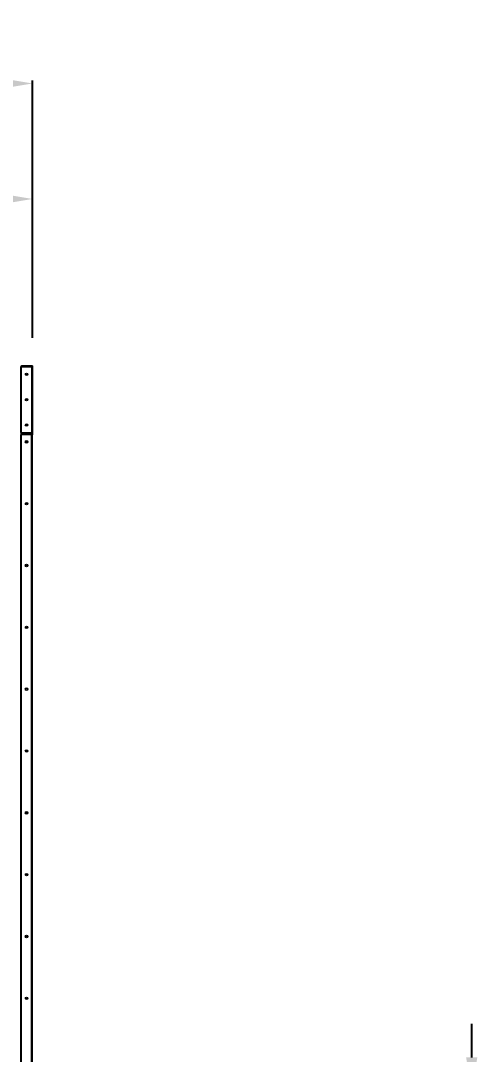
# Model space of a CAD drawing. Header units: millimetres. Extents: x 22763 to 52170, y 15948 to 36743.
# Drawn here: x 28708 to 30333, y 24081 to 27759 of the extents above; entities that cross this region are included whole.
import ezdxf

# ---------------------------------------------------------------- set-up
doc = ezdxf.new("R2010")
doc.units = ezdxf.units.MM
doc.styles.get("Standard").update_dxf_attribs({"font": 'arial.ttf'})
doc.dimstyles.new('1.40', dxfattribs={"dimscale": 20, "dimtxt": 1.5, "dimasz": 1, "dimexe": 0.5, "dimexo": 0.5, "dimgap": 0.5, "dimtad": 1, "dimdec": 0, "dimzin": 0, "dimdsep": 46, "dimtxsty": 'Standard', "dimcen": 0, "dimclrd": 2, "dimclre": 2, "dimclrt": 3, "dimadec": 0, "dimazin": 0, "dimtfac": 1, "dimtdec": 0, "dimtmove": 0, "dimatfit": 0, "dimfxl": 1, "dimtolj": 1, "dimtzin": 0, "dimlwd": -1, "dimlwe": -1, "dimarcsym": 0})

# ---------------------------------------------------------------- blocks, each defined once
blk = doc.blocks.new('*D77')
at = {"color": 2, "transparency": 16777216}
for p, q in [((27249.6, 26637.9), (27249.6, 27134.2)), ((27369.6, 27124.2), (28629.6, 27124.2)), ((28749.6, 26630.4), (28749.6, 27134.2))]:
    blk.add_line(p, q, dxfattribs=at)
for points in [[(27369.6, 27144.2), (27369.6, 27104.2), (27249.6, 27124.2)], [(28629.6, 27144.2), (28629.6, 27104.2), (28749.6, 27124.2)]]:
    blk.add_solid(points, dxfattribs=at)
at = {"layer": 'Defpoints', "color": 0, "transparency": 16777216}
for p in [(28749.6, 27124.2), (27249.6, 26537.9), (28749.6, 26530.4)]:
    blk.add_point(p, dxfattribs=at)
at = {"color": 3, "lineweight": 5, "transparency": 16777216, "insert": (27999.6, 27255.7), "char_height": 140, "attachment_point": 5}
blk.add_mtext('\\A1;1500', dxfattribs=at)
blk = doc.blocks.new('*D78')
at = {"color": 2, "transparency": 16777216}
for p, q in [((25749.6, 26630.4), (25749.6, 27545.1)), ((28749.6, 26630.4), (28749.6, 27545.1)), ((28629.6, 27535.1), (25869.6, 27535.1))]:
    blk.add_line(p, q, dxfattribs=at)
for points in [[(25869.6, 27555.1), (25869.6, 27515.1), (25749.6, 27535.1)], [(28629.6, 27555.1), (28629.6, 27515.1), (28749.6, 27535.1)]]:
    blk.add_solid(points, dxfattribs=at)
at = {"layer": 'Defpoints', "color": 0, "transparency": 16777216}
for p in [(25749.6, 27535.1), (25749.6, 26530.4), (28749.6, 26530.4)]:
    blk.add_point(p, dxfattribs=at)
at = {"color": 3, "lineweight": 5, "transparency": 16777216, "insert": (27249.6, 27666.6), "char_height": 140, "attachment_point": 5}
blk.add_mtext('\\A1;3000', dxfattribs=at)
blk = doc.blocks.new('*D85')
at = {"color": 2, "transparency": 16777216}
for p, q in [((30313.2, 24070.4), (30313.2, 24190.4)), ((28579.3, 23950.4), (30323.2, 23950.4)), ((30313.2, 23950.4), (30313.2, 23530.4)), ((28849.6, 23530.4), (30323.2, 23530.4)), ((30313.2, 23410.4), (30313.2, 22855.9))]:
    blk.add_line(p, q, dxfattribs=at)
for points in [[(30293.2, 24070.4), (30333.2, 24070.4), (30313.2, 23950.4)], [(30293.2, 23410.4), (30333.2, 23410.4), (30313.2, 23530.4)]]:
    blk.add_solid(points, dxfattribs=at)
at = {"layer": 'Defpoints', "color": 0, "transparency": 16777216}
for p in [(28479.3, 23950.4), (28749.6, 23530.4), (30313.2, 23530.4)]:
    blk.add_point(p, dxfattribs=at)
at = {"color": 3, "lineweight": 5, "transparency": 16777216, "insert": (30181.7, 23073.2), "char_height": 140, "attachment_point": 5, "rotation": 90}
blk.add_mtext('\\A1;420', dxfattribs=at)
blk = doc.blocks.new('3')
at = {"color": 7, "lineweight": 20, "ltscale": 0.000194641}
blk.add_line((28707.6, 26527.3), (28707.6, 26526.9), dxfattribs=at)
at = {"color": 7, "lineweight": 20, "ltscale": 1.29906e-05}
blk.add_line((28707.6, 26527.3), (28707.6, 26527.3), dxfattribs=at)
at = {"color": 7, "lineweight": 20, "ltscale": 0.001944}
for p, q in [((28711.1, 26526.9), (28707.6, 26526.9)), ((28749.6, 26530.4), (28746.1, 26530.4)), ((28746.1, 26508.4), (28749.6, 26508.4)), ((28711.1, 26293.9), (28707.6, 26293.9)), ((28746.1, 26312.4), (28749.6, 26312.4))]:
    blk.add_line(p, q, dxfattribs=at)
at = {"color": 7, "lineweight": 20, "ltscale": 0.129444}
for p, q in [((28707.6, 26293.9), (28707.6, 26526.9)), ((28711.1, 26293.9), (28711.1, 26526.9))]:
    blk.add_line(p, q, dxfattribs=at)
at = {"color": 7, "lineweight": 20, "ltscale": 0.000580935}
for p, q in [((28709.6, 26527.3), (28710.7, 26527.3)), ((28710.7, 26528.3), (28710.7, 26527.3)), ((28747.5, 26527.3), (28746.5, 26527.3))]:
    blk.add_line(p, q, dxfattribs=at)
at = {"color": 7, "lineweight": 20, "ltscale": 0.000833333}
for p, q in [((28709.6, 26526.9), (28711.1, 26526.9)), ((28749.6, 26528.8), (28749.6, 26527.3)), ((28747.6, 26508.4), (28746.1, 26508.4)), ((28706.1, 26211.8), (28707.6, 26211.8))]:
    blk.add_line(p, q, dxfattribs=at)
at = {"color": 7, "lineweight": 20, "ltscale": 1.274e-05}
blk.add_line((28710.7, 26530.4), (28710.7, 26530.4), dxfattribs=at)
at = {"color": 7, "lineweight": 20, "ltscale": 0.000221428}
blk.add_line((28711.1, 26530.4), (28710.7, 26530.4), dxfattribs=at)
at = {"color": 7, "lineweight": 20, "ltscale": 0.000223078}
blk.add_line((28710.7, 26527.3), (28710.7, 26526.9), dxfattribs=at)
at = {"color": 7, "lineweight": 20, "ltscale": 0.019444}
for p, q in [((28746.1, 26530.4), (28711.1, 26530.4)), ((28711.1, 26528.4), (28746.1, 26528.4)), ((28711.1, 26526.9), (28746.1, 26526.9)), ((28746.1, 26526.9), (28711.1, 26526.9)), ((28711.1, 26293.9), (28746.1, 26293.9)), ((28711.1, 26292.4), (28746.1, 26292.4)), ((28746.1, 26290.4), (28711.1, 26290.4))]:
    blk.add_line(p, q, dxfattribs=at)
at = {"color": 7, "lineweight": 20, "ltscale": 0.010278}
for p, q in [((28746.1, 26526.9), (28746.1, 26508.4)), ((28746.1, 26526.9), (28746.1, 26508.4)), ((28746.1, 26312.4), (28746.1, 26293.9)), ((28746.1, 26312.4), (28746.1, 26293.9))]:
    blk.add_line(p, q, dxfattribs=at)
at = {"color": 7, "lineweight": 20, "ltscale": 0.010501}
blk.add_line((28746.5, 26527.3), (28746.5, 26508.4), dxfattribs=at)
at = {"color": 7, "lineweight": 20, "ltscale": 0.009167}
for p, q in [((28747.6, 26526.9), (28747.6, 26510.4)), ((28749.6, 26526.9), (28749.6, 26510.4)), ((28747.6, 26310.4), (28747.6, 26293.9)), ((28749.6, 26310.4), (28749.6, 26293.9))]:
    blk.add_line(p, q, dxfattribs=at)
at = {"color": 7, "lineweight": 20, "ltscale": 0.000311451}
blk.add_line((28749.6, 26528.8), (28749, 26528.8), dxfattribs=at)
blk.add_line((28749.6, 26528.8), (28749, 26528.8), dxfattribs=at)
at = {"color": 7, "lineweight": 20, "ltscale": 1.27401e-05}
blk.add_line((28749.6, 26527.3), (28749.5, 26527.3), dxfattribs=at)
at = {"color": 7, "lineweight": 20, "ltscale": 0.000888889}
for p, q in [((28749.6, 26530.4), (28749.6, 26528.8)), ((28746.5, 26288.4), (28746.5, 26286.8))]:
    blk.add_line(p, q, dxfattribs=at)
at = {"color": 7, "lineweight": 20, "ltscale": 0.000222226}
for p, q in [((28749.6, 26527.3), (28749.6, 26526.9)), ((28749.6, 26526.9), (28749.6, 26527.3))]:
    blk.add_line(p, q, dxfattribs=at)
at = {"color": 7, "lineweight": 20, "ltscale": 0.108889}
for p, q in [((28746.1, 26508.4), (28746.1, 26312.4)), ((28749.6, 26508.4), (28749.6, 26312.4))]:
    blk.add_line(p, q, dxfattribs=at)
at = {"color": 7, "lineweight": 20, "ltscale": 0.001111}
for p, q in [((28747.6, 26510.4), (28749.6, 26510.4)), ((28747.6, 26508.4), (28749.6, 26508.4)), ((28749.6, 26510.4), (28749.6, 26508.4)), ((28747.6, 26310.4), (28749.6, 26310.4)), ((28749.6, 26312.4), (28749.6, 26310.4))]:
    blk.add_line(p, q, dxfattribs=at)
at = {"color": 7, "lineweight": 20, "ltscale": 0.066606}
blk.add_line((28749.6, 26508.4), (28749.6, 26388.5), dxfattribs=at)
at = {"color": 7, "lineweight": 20, "ltscale": 0.008075}
blk.add_line((28749.6, 26388.5), (28749.6, 26374), dxfattribs=at)
at = {"color": 7, "lineweight": 20, "ltscale": 0.002748}
blk.add_line((28749.6, 26374), (28749.6, 26369), dxfattribs=at)
at = {"color": 7, "lineweight": 20, "ltscale": 0.03146}
blk.add_line((28749.6, 26369), (28749.6, 26312.4), dxfattribs=at)
at = {"color": 7, "lineweight": 20, "ltscale": 0.004724}
blk.add_line((28707.6, 26293.8), (28707.6, 26285.3), dxfattribs=at)
at = {"color": 7, "lineweight": 20, "ltscale": 0.000803158}
blk.add_line((28710.7, 26293.9), (28710.7, 26292.5), dxfattribs=at)
at = {"color": 7, "lineweight": 20, "ltscale": 0.011081}
blk.add_line((28746.5, 26312.4), (28746.5, 26292.5), dxfattribs=at)
at = {"color": 7, "lineweight": 20, "ltscale": 0.004778}
blk.add_line((28749.6, 26293.9), (28749.6, 26285.3), dxfattribs=at)
at = {"color": 7, "lineweight": 20, "ltscale": 0.001722}
for p, q in [((28710.7, 26285.3), (28707.6, 26285.3)), ((28749.6, 26285.3), (28746.5, 26285.3))]:
    blk.add_line(p, q, dxfattribs=at)
at = {"color": 7, "lineweight": 20}
for p, q in [((28707.6, 24035.5), (28707.6, 26285.3)), ((28710.7, 24035.5), (28710.7, 26285.3)), ((28746.5, 24035.5), (28746.5, 26285.3)), ((28749.6, 24035.5), (28749.6, 26285.3))]:
    blk.add_line(p, q, dxfattribs=at)
at = {"color": 7, "lineweight": 20, "ltscale": 0.001125}
for p, q in [((28710.7, 26290.4), (28710.7, 26288.4)), ((28746.5, 26290.4), (28746.5, 26288.4))]:
    blk.add_line(p, q, dxfattribs=at)
at = {"color": 7, "lineweight": 20, "ltscale": 0.019889}
for p, q in [((28710.7, 26288.4), (28746.5, 26288.4)), ((28710.7, 26286.8), (28746.5, 26286.8)), ((28746.5, 26285.3), (28710.7, 26285.3))]:
    blk.add_line(p, q, dxfattribs=at)
at = {"color": 7, "lineweight": 20, "ltscale": 0.000833335}
blk.add_line((28710.7, 26286.8), (28710.7, 26285.3), dxfattribs=at)
at = {"color": 7, "lineweight": 20, "ltscale": 0.000834189}
blk.add_line((28746.5, 26286.8), (28746.5, 26285.3), dxfattribs=at)
at = {"color": 7, "lineweight": 20, "ltscale": 6.02194e-06}
for p, q in [((28749.6, 25351), (28749.6, 25351)), ((28749.6, 24397.8), (28749.6, 24397.8))]:
    blk.add_line(p, q, dxfattribs=at)
at = {"color": 7, "lineweight": 20, "ltscale": 8.83133e-06}
blk.add_line((28749.6, 25351), (28749.6, 25351), dxfattribs=at)
at = {"color": 7, "lineweight": 20, "ltscale": 2.77691e-05}
blk.add_line((28749.6, 24397.8), (28749.6, 24397.7), dxfattribs=at)
at = {"color": 7, "lineweight": 20}
for centre, radius in [((28728.6, 26500.4), 4.5), ((28728.6, 26500.4), 3), ((28728.6, 26410.4), 4.5), ((28728.6, 26410.4), 3), ((28728.6, 26320.4), 4.5), ((28728.6, 26320.4), 3), ((28728.6, 26260.4), 4.5), ((28728.6, 26260.4), 3), ((28728.6, 26040.4), 4.5), ((28728.6, 26040.4), 3), ((28728.6, 25820.4), 4.5), ((28728.6, 25820.4), 3), ((28728.6, 25600.4), 4.5), ((28728.6, 25600.4), 3), ((28728.6, 25380.4), 4.5), ((28728.6, 25380.4), 3), ((28728.6, 25160.4), 4.5), ((28728.6, 25160.4), 3), ((28728.6, 24940.4), 4.5), ((28728.6, 24940.4), 3), ((28728.6, 24720.4), 4.5), ((28728.6, 24720.4), 3), ((28728.6, 24500.4), 4.5), ((28728.6, 24500.4), 3), ((28728.6, 24280.4), 4.5), ((28728.6, 24280.4), 3)]:
    blk.add_circle(centre, radius, dxfattribs=at)
for centre, radius, start, end in [((28710.7, 26527.3), 3.1, 90, 180), ((28711.1, 26526.9), 3.5, 90, 180), ((28711.1, 26526.9), 1.5, 90, 180), ((28746.1, 26526.9), 3.5, 0, 90), ((28746.1, 26526.9), 1.5, 0, 90), ((28711.1, 26293.9), 3.5, 180, 270), ((28711.1, 26293.9), 1.5, 180, 270), ((28746.1, 26293.9), 1.5, 270, 0), ((28746.1, 26293.9), 3.5, 270, 0), ((28710.7, 26285.3), 3.1, 90, 180), ((28710.7, 26285.3), 1.5, 90, 180), ((28746.5, 26285.3), 3.1, 360, 90), ((28746.5, 26285.3), 1.5, 360, 90), ((28746.5, 24389.3), 3.1, 360, 0.1902)]:
    blk.add_arc(centre, radius, start, end, dxfattribs=at)

msp = doc.modelspace()

# ---------------------------------------------------------------- block references
msp.add_blockref('3', (0, 0))

# ---------------------------------------------------------------- dimensions: what is measured, and where the dimension line sits
at = {"lineweight": 5}
for base, p1, p2, picture, middle in [((25749.6, 27535.1), (28749.6, 26530.4), (25749.6, 26530.4), '*D78', (27249.6, 27666.6)), ((28749.6, 27124.2), (27249.6, 26537.9), (28749.6, 26530.4), '*D77', (27999.6, 27255.7))]:
    dim = msp.add_linear_dim(base=base, p1=p1, p2=p2, dimstyle='1.40', override={"dimtxt": 7, "dimasz": 6, "dimexo": 5, "dimgap": 3}, dxfattribs=at)
    dim.commit()
    dim.dimension.update_dxf_attribs({"geometry": picture, "text_midpoint": middle})
dim = msp.add_linear_dim(base=(30313.2, 23530.4), p1=(28479.3, 23950.4), p2=(28749.6, 23530.4), angle=90, dimstyle='1.40', override={"dimtxt": 7, "dimasz": 6, "dimexo": 5, "dimgap": 3}, dxfattribs=at)
dim.commit()
dim.dimension.update_dxf_attribs({"geometry": '*D85', "text_midpoint": (30181.7, 23073.2)})

doc.saveas('drawing.dxf')
